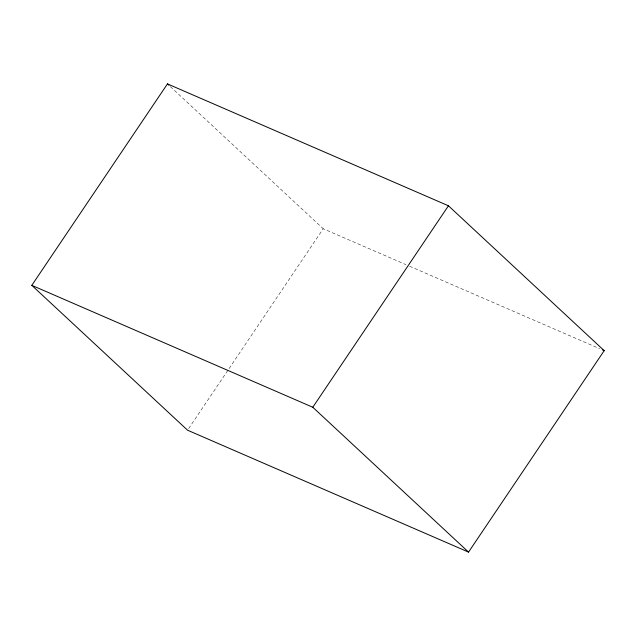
<?xml version="1.0" encoding="UTF-8"?>
<svg xmlns="http://www.w3.org/2000/svg" width="636" height="636" viewBox="0 0 636 636"><rect width="100%" height="100%" fill="white"/><g stroke="black" fill="none" stroke-linecap="round" stroke-linejoin="round"><path stroke-width="0.48" stroke-dasharray="3.18 2.39" d="M188.661 428.561L228.531 369.357M229.087 368.538L323.215 228.753L405.967 264.656M409.6 266.23L599.653 348.679M170.353 86.591L323.215 228.753"/><path stroke-width="0.95" d="M31.8 285.341L167.459 83.896L448.444 205.794L604.2 350.659L468.541 552.104L187.556 430.206L31.8 285.341L312.785 407.247L468.541 552.104M312.785 407.247L448.444 205.794M602.379 349.864L604.2 350.659M167.459 83.896L168.906 85.24"/></g></svg>
